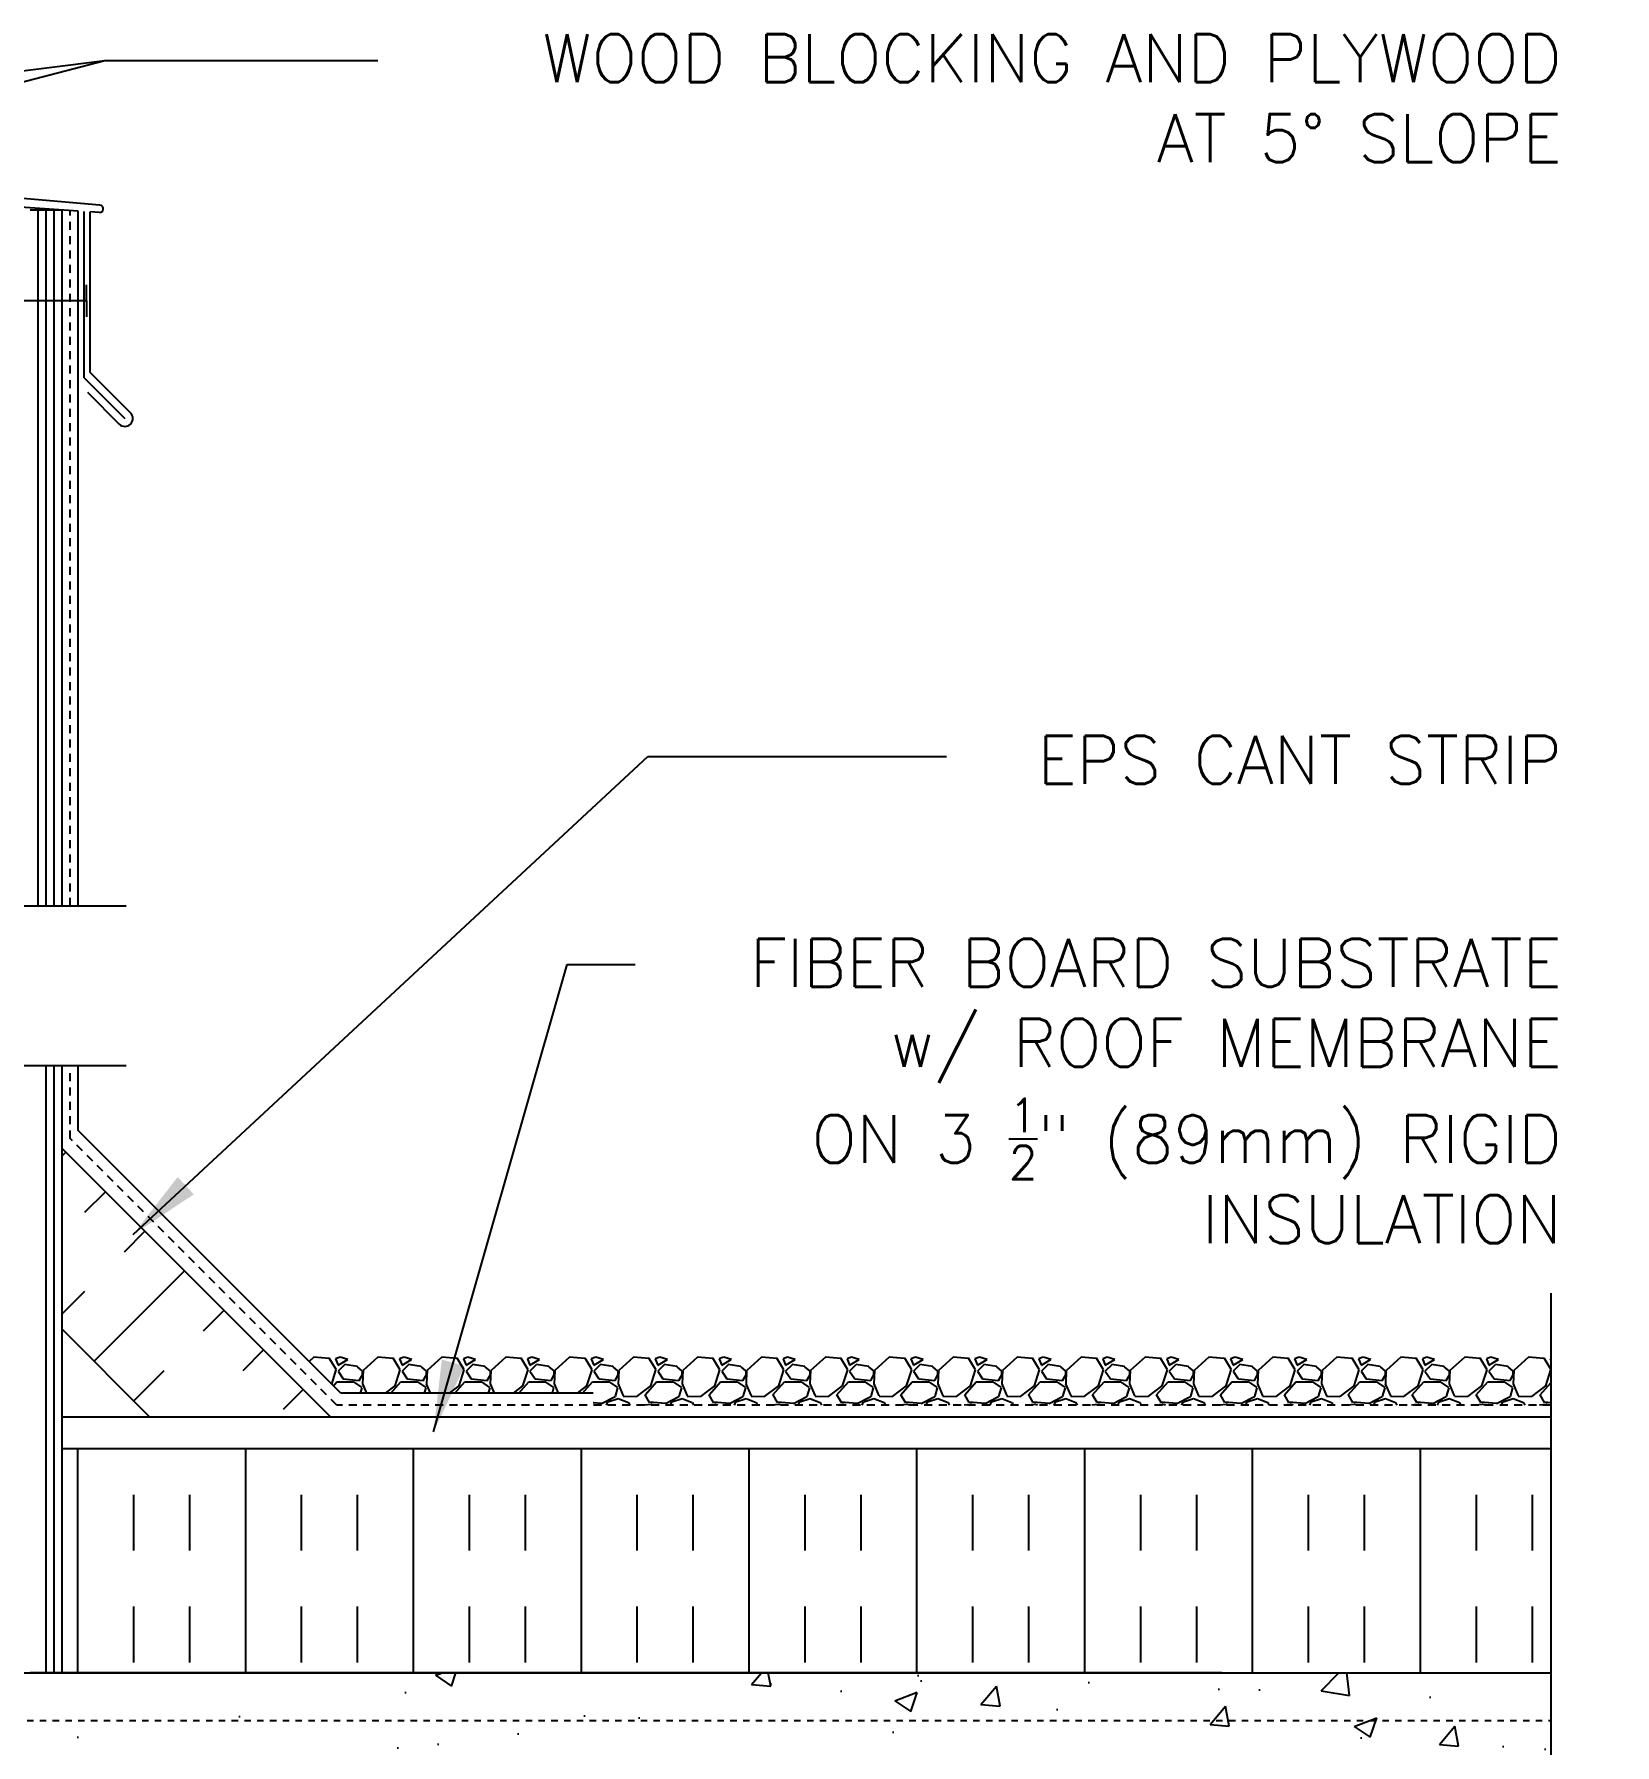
# Model space of a CAD drawing. Header units: inches. Extents: x 172.7 to 230.9, y 165.7 to 244.5.
# Drawn here: x 206.18 to 230.9, y 216.85 to 243.62 of the extents above; entities that cross this region are included whole.
import ezdxf

# ---------------------------------------------------------------- set-up
doc = ezdxf.new("R2010")
doc.units = ezdxf.units.IN
doc.header["$LTSCALE"] = 0.5
doc.header["$MEASUREMENT"] = 0
doc.linetypes.add('DASHED2', pattern=[0.375, 0.25, -0.125])
doc.linetypes.add('HIDDEN2', pattern=[0.1875, 0.125, -0.0625])
for name, color, linetype in [('HATCH', 12, 'Continuous'), ('Hidden2', 12, 'HIDDEN2'), ('line25', 2, 'Continuous'), ('LINE50', 5, 'Continuous'), ('LINE9', 9, 'Continuous'), ('TEXT', 4, 'Continuous')]:
    doc.layers.add(name, color=color, linetype=linetype)
doc.styles.add('DIM', font='romans.shx', dxfattribs={"width": 0.7})
doc.styles.add('ROMANS', font='romans.shx', dxfattribs={"height": 0.75})
doc.dimstyles.new('ext_12', dxfattribs={"dimscale": 12, "dimtxt": 0.075, "dimasz": 0.09375, "dimexe": 0.09375, "dimexo": 0.0625, "dimgap": 0.0625, "dimtad": 1, "dimdec": 1, "dimzin": 2, "dimdsep": 46, "dimlunit": 4, "dimtxsty": 'DIM', "dimcen": 0.09, "dimdle": 0.09375, "dimclrt": 4, "dimadec": 0, "dimazin": 0, "dimtfac": 1, "dimtdec": 1, "dimtmove": 2, "dimatfit": 3, "dimfxl": 1, "dimfrac": 2, "dimtolj": 1, "dimtzin": 0, "dimarcsym": 0})

msp = doc.modelspace()

# ---------------------------------------------------------------- hatches: boundary and pattern name
at = {"layer": 'HATCH'}
h = msp.add_hatch(dxfattribs=at)
h.set_pattern_fill('AR-CONC', color=256, scale=0.5)
h.set_pattern_definition([(50, (0, 0), (3.5863, -0.31376), [0.375, -4.125]), (355, (0, 0), (-0.693757, 3.76096), [0.3, -3.3]), (100.4514, (0.299, -0.026), (2.892544, 3.4472), [0.3187, -3.50571]), (46.1842, (0, 1), (5.336207, -0.827596), [0.5625, -6.1875]), (96.6356, (0.4447, 0.931), (4.67331, 4.87059), [0.47805, -5.25857]), (351.1842, (0, 1), (4.67331, 4.87059), [0.45, -4.95]), (21, (0.5, 0.75), (2.984535, -2.013094), [0.375, -4.125]), (326, (0.5, 0.75), (1.216577, 3.62575), [0.3, -3.3]), (71.4514, (0.7487, 0.5822), (4.201112, 1.612656), [0.3187, -3.50571]), (37.5, (0, 0), (0.0607993, 1.6644693), [0, -3.26, 0, -3.35, 0, -3.3125]), (7.5, (0, 0), (1.315348, 1.972059), [0, -1.91, 0, -3.185, 0, -1.2625]), (327.5, (-1.115, 0), (2.669112, -0.1127744), [0, -1.25, 0, -3.9, 0, -5.175]), (317.5, (-1.615, 0), (2.915931, 0.500525), [0, -1.625, 0, -2.59, 0, -3.675])])
edge = h.paths.add_edge_path()
edge.add_arc((203.147, 193.895), 0.5, 46.2109, 66.4218)
edge.add_line((203.347, 194.353), (203.257, 194.353))
edge.add_line((203.257, 194.353), (203.257, 194.395))
edge.add_arc((203.397, 194.602), 0.25, 180, 235.9442, ccw=False)
edge.add_line((203.147, 194.602), (203.147, 194.669))
edge.add_arc((203.209, 194.669), 0.0625, 90, 180, ccw=False)
edge.add_line((203.209, 194.732), (203.257, 194.732))
edge.add_line((203.257, 194.732), (203.257, 194.802))
edge.add_line((203.257, 194.802), (203.152, 194.802))
edge.add_arc((203.274, 195.144), 0.364, 214.9775, 250.3387, ccw=False)
edge.add_arc((202.351, 194.533), 0.743, 32.7919, 73.8107)
edge.add_spline(control_points=[(202.558, 195.247), (201.121, 195.567)], knot_values=[0, 0, 1, 1], degree=1, periodic=0)
edge.add_arc((200.564, 192.636), 2.984, 79.2546, 90.0995)
edge.add_line((200.559, 195.62), (199.493, 195.636))
edge.add_line((199.493, 195.636), (198.426, 195.62))
edge.add_arc((198.421, 192.636), 2.984, 89.9005, 100.7454)
edge.add_spline(control_points=[(197.865, 195.567), (196.427, 195.247)], knot_values=[0, 0, 1, 1], degree=1, periodic=0)
edge.add_arc((196.634, 194.533), 0.743, 106.1893, 147.2081)
edge.add_arc((195.711, 195.144), 0.364, 289.6613, 325.0225, ccw=False)
edge.add_line((195.834, 194.802), (195.729, 194.802))
edge.add_line((195.729, 194.802), (195.729, 194.732))
edge.add_line((195.729, 194.732), (195.776, 194.732))
edge.add_arc((195.776, 194.669), 0.0625, 0, 90, ccw=False)
edge.add_line((195.839, 194.669), (195.839, 194.602))
edge.add_arc((195.589, 194.602), 0.25, 304.0558, 360, ccw=False)
edge.add_line((195.729, 194.395), (195.729, 194.353))
edge.add_line((195.729, 194.353), (195.639, 194.353))
edge.add_arc((195.839, 193.895), 0.5, 113.5782, 133.7891)
edge.add_line((195.493, 194.255), (195.493, 191.423))
edge.add_line((195.493, 191.423), (197.889, 191.423))
edge.add_line((197.889, 191.423), (198.889, 192.423))
edge.add_line((198.889, 192.423), (198.889, 191.423))
edge.add_line((198.889, 191.423), (198.889, 190.423))
edge.add_line((198.889, 190.423), (199.889, 191.423))
edge.add_line((199.889, 191.423), (203.493, 191.423))
edge.add_line((203.493, 191.423), (203.493, 194.255))
h.paths.add_polyline_path([(203.493, 200.482), (203.493, 201.802), (202.863, 201.802), (202.863, 201.915), (202.983, 202.115), (202.983, 203.583, 0.268138), (202.822, 203.731), (196.164, 203.731, 0.268156), (196.003, 203.583), (196.003, 202.115), (196.123, 201.915), (196.123, 201.802), (195.493, 201.802), (195.493, 200.482), (195.493, 198.448, 0.088416), (195.639, 198.35), (195.729, 198.35), (195.729, 198.309, -0.249069), (195.839, 198.102), (195.839, 198.034, -0.414214), (195.776, 197.972), (195.729, 197.972), (195.729, 197.902), (195.834, 197.902, 0.085348), (196.163, 197.977, -0.669601), (196.296, 197.857, 2.087231), (196.73, 198.082, -1), (196.893, 198.49, -0.21345), (197.285, 198.101, -0.069923), (197.422, 197.457, 1.629604), (197.893, 197.758, -1.059167), (198.099, 198.14, -0.16372), (198.421, 197.786), (198.564, 197.4, 1.612474), (198.995, 197.759, -0.734872), (199.019, 198.27, -0.068475), (199.493, 198.332, -0.068475), (199.967, 198.27, -0.734872), (199.99, 197.759, 1.612474), (200.421, 197.4), (200.564, 197.786, -0.16372), (200.886, 198.14, -1.059167), (201.092, 197.758, 1.629604), (201.563, 197.457, -0.069923), (201.7, 198.101, -0.21345), (202.092, 198.49, -1), (202.256, 198.082, 2.087231), (202.69, 197.857, -0.669601), (202.822, 197.977, 0.085348), (203.152, 197.902), (203.257, 197.902), (203.257, 197.972), (203.209, 197.972, -0.414214), (203.147, 198.034), (203.147, 198.102, -0.249069), (203.257, 198.309), (203.257, 198.35), (203.347, 198.35, 0.088416), (203.493, 198.448)])
h.paths.add_polyline_path([(199.416, 206.916, 0.225652), (199.041, 207.291), (196.378, 207.291, 0.225652), (196.003, 206.916), (196.003, 206.075, 0.225652), (196.378, 205.7), (199.041, 205.7, 0.225652), (199.416, 206.075)])
h.paths.add_polyline_path([(199.416, 205.135, 0.225652), (199.041, 205.51), (196.378, 205.51, 0.225652), (196.003, 205.135), (196.003, 204.294, 0.225652), (196.378, 203.919), (199.041, 203.919, 0.225652), (199.416, 204.294)])
h.paths.add_polyline_path([(202.983, 205.135, 0.225652), (202.608, 205.51), (199.944, 205.51, 0.225652), (199.569, 205.135), (199.569, 204.294, 0.225652), (199.944, 203.919), (202.608, 203.919, 0.225652), (202.983, 204.294)])
h.paths.add_polyline_path([(202.983, 206.916, 0.225652), (202.608, 207.291), (199.944, 207.291, 0.225652), (199.569, 206.916), (199.569, 206.075, 0.225652), (199.944, 205.7), (202.608, 205.7, 0.225652), (202.983, 206.075)])
h.paths.add_polyline_path([(203.128, 211.057), (203.493, 211.057), (203.493, 211.232), (203.493, 214.732), (201.993, 214.732), (201.993, 210.94), (202.271, 210.94), (202.271, 210.713), (202.012, 210.713), (201.743, 210.713), (201.214, 210.713), (201.214, 210.94), (201.493, 210.94), (201.493, 214.732), (199.993, 214.732, 0.520567), (199.558, 214.732, 0.520567), (199.05, 214.732, 0.520567), (198.765, 214.732, 0.520567), (198.437, 214.732, 0.520567), (198.181, 214.732, 0.520567), (197.74, 214.732, 0.520567), (197.516, 214.732, 0.520567), (197.179, 214.732, 0.520567), (196.825, 214.732, 0.520567), (196.387, 214.732, 0.520567), (196.142, 214.732, 0.331246), (195.858, 214.827), (195.858, 213.637), (195.493, 213.637), (195.493, 212.887), (195.858, 212.887), (195.858, 211.687), (195.493, 211.687), (195.493, 211.057), (195.858, 211.057), (195.858, 210.153, -0.385423), (195.903, 210.103), (195.903, 210.073), (196.003, 210.073), (196.003, 208.472, -0.380397), (196.296, 208.177, 2.087231), (196.73, 208.402, -1), (196.893, 208.81, -0.21345), (197.285, 208.421, -0.069923), (197.422, 207.777, 1.629604), (197.893, 208.078, -1.059167), (198.099, 208.46, -0.16372), (198.421, 208.106), (198.564, 207.72, 1.612474), (198.995, 208.079, -0.734872), (199.019, 208.59, -0.068475), (199.493, 208.652, -0.068475), (199.967, 208.59, -0.734872), (199.99, 208.079, 1.612474), (200.421, 207.72), (200.564, 208.106, -0.16372), (200.886, 208.46, -1.059167), (201.092, 208.078, 1.629604), (201.563, 207.777, -0.069923), (201.7, 208.421, -0.21345), (202.092, 208.81, -1), (202.256, 208.402, 2.087231), (202.69, 208.177, -0.380392), (202.983, 208.472), (202.983, 210.073), (203.083, 210.073), (203.083, 210.103, -0.385423), (203.128, 210.153)])
h.paths.add_polyline_path([(199.993, 216.732), (200.243, 216.732), (229.903, 216.732), (229.903, 217.982), (204.18, 217.982, 0.540895), (203.749, 217.989, 0.520567), (203.241, 217.989, 0.520567), (202.956, 217.989, 0.520567), (202.627, 217.989, 0.520567), (202.372, 217.989, 0.520567), (201.93, 217.989, 0.520567), (201.707, 217.989, 0.520567), (201.37, 217.989, 0.520567), (201.016, 217.989, 0.520567), (200.578, 217.989, 0.520567), (200.333, 217.989, 0.520567), (199.922, 217.989, 0.520567), (199.437, 217.989, 0.520567), (198.942, 217.989, 0.520567), (198.603, 217.989, 0.520567), (198.323, 217.989, 0.520567), (197.866, 217.989, 0.520567), (197.586, 217.989, 0.520567), (196.996, 217.989, 0.520567), (196.763, 217.989, 0.520567), (196.495, 217.989, 0.520567), (195.958, 217.989, 0.520567), (195.678, 217.989, 0.493315), (195.493, 217.997), (195.493, 216.787), (195.858, 216.787), (195.858, 215.587), (195.493, 215.587), (195.493, 214.837), (195.858, 214.837), (195.858, 214.827, -0.331246), (196.142, 214.732, -0.520567), (196.387, 214.732, -0.520567), (196.825, 214.732, -0.520567), (197.179, 214.732, -0.520567), (197.516, 214.732, -0.520567), (197.74, 214.732, -0.520567), (198.181, 214.732, -0.520567), (198.437, 214.732, -0.520567), (198.765, 214.732, -0.520567), (199.05, 214.732, -0.520567), (199.558, 214.732, -0.520567), (199.993, 214.732)])
h.paths.add_polyline_path([(203.493, 220.517, 0.088416), (203.347, 220.614), (203.257, 220.614), (203.257, 220.656, -0.249069), (203.147, 220.863), (203.147, 220.93, -0.414214), (203.209, 220.993), (203.257, 220.993), (203.257, 221.063), (203.152, 221.063, 0.085348), (202.822, 220.987, -0.669601), (202.69, 221.108, 2.087231), (202.256, 220.883, -1), (202.092, 220.474, -0.21345), (201.7, 220.863, -0.069923), (201.563, 221.507, 1.629604), (201.092, 221.206, -1.059167), (200.886, 220.824, -0.16372), (200.564, 221.178), (200.421, 221.565, 1.612474), (199.99, 221.205, -0.734872), (199.967, 220.694, -0.068475), (199.493, 220.632, -0.068475), (199.019, 220.694, -0.734872), (198.995, 221.205, 1.612474), (198.564, 221.565), (198.421, 221.178, -0.16372), (198.099, 220.824, -1.059167), (197.893, 221.206, 1.629604), (197.422, 221.507, -0.069923), (197.285, 220.863, -0.21345), (196.893, 220.474, -1), (196.73, 220.883, 2.087231), (196.296, 221.108, -0.669601), (196.163, 220.987, 0.085348), (195.834, 221.063), (195.729, 221.063), (195.729, 220.993), (195.776, 220.993, -0.414214), (195.839, 220.93), (195.839, 220.863, -0.249069), (195.729, 220.656), (195.729, 220.614), (195.639, 220.614, 0.088416), (195.493, 220.517), (195.493, 218.482), (195.493, 217.997, -0.493315), (195.678, 217.989, -0.520567), (195.958, 217.989, -0.520567), (196.495, 217.989, -0.520567), (196.763, 217.989, -0.520567), (196.996, 217.989, -0.520567), (197.586, 217.989, -0.520567), (197.866, 217.989, -0.520567), (198.323, 217.989, -0.520567), (198.603, 217.989, -0.520567), (198.942, 217.989, -0.520567), (199.437, 217.989, -0.520567), (199.922, 217.989, -0.520567), (200.333, 217.989, -0.520567), (200.578, 217.989, -0.520567), (201.016, 217.989, -0.520567), (201.37, 217.989, -0.520567), (201.707, 217.989, -0.520567), (201.93, 217.989, -0.520567), (202.372, 217.989, -0.520567), (202.627, 217.989, -0.520567), (202.956, 217.989, -0.520567), (203.241, 217.989, -0.520567), (203.749, 217.989, -0.540895), (204.18, 217.982), (204.18, 218.482), (203.493, 218.482)])
edge = h.paths.add_edge_path()
edge.add_arc((203.147, 232.899), 0.5, 46.2109, 66.4218)
edge.add_line((203.347, 233.357), (203.257, 233.357))
edge.add_line((203.257, 233.357), (203.257, 233.399))
edge.add_arc((203.397, 233.606), 0.25, 180, 235.9442, ccw=False)
edge.add_line((203.147, 233.606), (203.147, 233.673))
edge.add_arc((203.209, 233.673), 0.0625, 90, 180, ccw=False)
edge.add_line((203.209, 233.736), (203.257, 233.736))
edge.add_line((203.257, 233.736), (203.257, 233.806))
edge.add_line((203.257, 233.806), (203.152, 233.806))
edge.add_arc((203.274, 234.148), 0.364, 214.9775, 250.3387, ccw=False)
edge.add_arc((202.351, 233.537), 0.743, 32.7919, 73.8107)
edge.add_spline(control_points=[(202.558, 234.251), (201.121, 234.572)], knot_values=[0, 0, 1, 1], degree=1, periodic=0)
edge.add_arc((200.564, 231.64), 2.984, 79.2546, 90.0995)
edge.add_line((200.559, 234.624), (199.493, 234.64))
edge.add_line((199.493, 234.64), (198.426, 234.624))
edge.add_arc((198.421, 231.64), 2.984, 89.9005, 100.7454)
edge.add_spline(control_points=[(197.865, 234.572), (196.427, 234.251)], knot_values=[0, 0, 1, 1], degree=1, periodic=0)
edge.add_arc((196.634, 233.537), 0.743, 106.1893, 147.2081)
edge.add_arc((195.711, 234.148), 0.364, 289.6613, 325.0225, ccw=False)
edge.add_line((195.834, 233.806), (195.729, 233.806))
edge.add_line((195.729, 233.806), (195.729, 233.736))
edge.add_line((195.729, 233.736), (195.776, 233.736))
edge.add_arc((195.776, 233.673), 0.0625, 0, 90, ccw=False)
edge.add_line((195.839, 233.673), (195.839, 233.606))
edge.add_arc((195.589, 233.606), 0.25, 304.0558, 360, ccw=False)
edge.add_line((195.729, 233.399), (195.729, 233.357))
edge.add_line((195.729, 233.357), (195.639, 233.357))
edge.add_arc((195.839, 232.899), 0.5, 113.5782, 133.7891)
edge.add_line((195.493, 233.26), (195.493, 229.982))
edge.add_line((195.493, 229.982), (196.506, 229.982))
edge.add_line((196.506, 229.982), (197.506, 228.982))
edge.add_line((197.506, 228.982), (197.506, 230.982))
edge.add_line((197.506, 230.982), (198.506, 229.982))
edge.add_line((198.506, 229.982), (203.493, 229.982))
edge.add_line((203.493, 229.982), (203.493, 233.26))
h.paths.add_polyline_path([(203.493, 238.08, 0.259173), (203.041, 237.86, 0.520567), (202.542, 237.86, 0.520567), (202.155, 237.86, 0.336749), (201.493, 237.966, 0.336749), (200.831, 237.86, 0.520567), (200.444, 237.86, 0.520567), (199.944, 237.86, 0.520567), (199.098, 237.86, 0.520567), (198.815, 237.86, 0.520567), (197.921, 237.86, 0.520567), (197.181, 237.86, 0.520567), (196.488, 237.86, 0.520567), (196.268, 237.86, 0.321585), (195.493, 237.886), (195.493, 237.452, 0.088416), (195.639, 237.355), (195.729, 237.355), (195.729, 237.313, -0.249069), (195.839, 237.106), (195.839, 237.038, -0.414214), (195.776, 236.976), (195.729, 236.976), (195.729, 236.906), (195.834, 236.906, 0.085348), (196.163, 236.981, -0.669601), (196.296, 236.861, 2.087231), (196.73, 237.086, -1), (196.893, 237.494, -0.21345), (197.285, 237.105, -0.069923), (197.422, 236.461, 1.702394), (197.872, 236.774, -0.940793), (198.075, 237.157, -0.173075), (198.421, 236.79), (198.564, 236.404, 1.612474), (198.995, 236.763, -0.734872), (199.019, 237.274, -0.068475), (199.493, 237.336, -0.068475), (199.967, 237.274, -0.734872), (199.99, 236.763, 1.612474), (200.421, 236.404), (200.564, 236.79, -0.173075), (200.91, 237.157, -0.940793), (201.114, 236.774, 1.702394), (201.563, 236.461, -0.069923), (201.7, 237.105, -0.21345), (202.092, 237.494, -1), (202.256, 237.086, 2.087231), (202.69, 236.861, -0.669601), (202.822, 236.981, 0.085348), (203.152, 236.906), (203.257, 236.906), (203.257, 236.976), (203.209, 236.976, -0.414214), (203.147, 237.038), (203.147, 237.106, -0.249069), (203.257, 237.313), (203.257, 237.355), (203.347, 237.355, 0.088416), (203.493, 237.452)])
h = msp.add_hatch(dxfattribs=at)
h.set_pattern_fill('INSUL', color=256, scale=7, angle=45, style=0)
h.set_pattern_definition([(45, (99.3145, 63.081), (-1.856155, 1.856155), []), (45, (98.6958, 63.6998), (-1.856155, 1.856155), [0.875, -0.875]), (45, (98.077, 64.3185), (-1.856155, 1.856155), [0.875, -0.875])])
h.paths.add_polyline_path([(207.866, 222.107), (210.694, 222.107), (206.618, 226.184), (206.618, 223.356)])
h = msp.add_hatch(dxfattribs=at)
h.set_pattern_fill('INSUL', color=256, scale=7, angle=90, style=0)
h.set_pattern_definition([(90, (227.8616, 219.89), (-2.625, 2e-16), []), (90, (226.9866, 219.89), (-2.625, 2e-16), [0.875, -0.875]), (90, (226.1116, 219.89), (-2.625, 2e-16), [0.875, -0.875])])
h.paths.add_polyline_path([(206.618, 221.482), (206.618, 217.982), (224.758, 217.982), (224.758, 221.482)])
h.paths.add_polyline_path([(229.903, 217.982), (229.903, 221.482), (224.767, 221.482), (224.767, 217.982)])

# ---------------------------------------------------------------- linework, layer by layer
for p, q in [((207.209, 240.942), (188.243, 242.601)), ((206.868, 240.848), (205.561, 240.94)), ((206.243, 229.982), (206.243, 240.866)), ((206.368, 229.982), (206.368, 240.866)), ((206.493, 229.982), (206.493, 240.866)), ((206.868, 229.982), (206.868, 240.848)), ((206.961, 238.243), (206.961, 240.841)), ((207.199, 240.829), (207.055, 240.837)), ((207.055, 238.326), (207.055, 240.837)), ((206.961, 238.243), (207.598, 237.607)), ((207.055, 238.326), (207.686, 237.695)), ((207.011, 238.017), (207.51, 237.518)), ((206.368, 217.982), (206.368, 227.482)), ((206.493, 217.982), (206.493, 227.482)), ((206.868, 226.464), (206.868, 227.482)), ((210.975, 222.357), (206.868, 226.464)), ((210.555, 222.921), (210.48, 222.852)), ((210.795, 222.9), (210.555, 222.92)), ((210.906, 222.721), (210.796, 222.901)), ((210.833, 222.498), (210.905, 222.721)), ((210.964, 222.921), (210.894, 222.891)), ((210.894, 222.891), (210.934, 222.791)), ((210.934, 222.791), (211.084, 222.881)), ((211.034, 222.801), (210.934, 222.701)), ((210.934, 222.701), (211.014, 222.581)), ((211.085, 222.881), (210.965, 222.921)), ((211.235, 222.772), (211.035, 222.802)), ((211.316, 222.699), (211.236, 222.769)), ((211.324, 222.711), (211.314, 222.501)), ((211.315, 222.641), (211.315, 222.701)), ((211.555, 222.921), (211.325, 222.711)), ((211.795, 222.9), (211.555, 222.92)), ((211.906, 222.721), (211.796, 222.901)), ((211.825, 222.471), (211.905, 222.721)), ((211.964, 222.921), (211.894, 222.891)), ((211.894, 222.891), (211.934, 222.791)), ((211.934, 222.791), (212.084, 222.881)), ((212.034, 222.801), (211.934, 222.701)), ((211.934, 222.701), (212.014, 222.581)), ((212.085, 222.881), (211.965, 222.921)), ((212.235, 222.772), (212.035, 222.802)), ((212.316, 222.699), (212.236, 222.769)), ((212.324, 222.711), (212.314, 222.501)), ((212.315, 222.641), (212.315, 222.701)), ((212.555, 222.921), (212.325, 222.711)), ((212.795, 222.9), (212.555, 222.92)), ((212.906, 222.721), (212.796, 222.901)), ((212.825, 222.471), (212.905, 222.721)), ((212.964, 222.921), (212.894, 222.891)), ((212.894, 222.891), (212.934, 222.791)), ((212.934, 222.791), (213.084, 222.881)), ((213.034, 222.801), (212.934, 222.701)), ((212.934, 222.701), (213.014, 222.581)), ((213.085, 222.881), (212.965, 222.921)), ((213.235, 222.772), (213.035, 222.802)), ((213.316, 222.699), (213.236, 222.769)), ((213.324, 222.711), (213.314, 222.501)), ((213.315, 222.641), (213.315, 222.701)), ((213.555, 222.921), (213.325, 222.711)), ((213.795, 222.9), (213.555, 222.92)), ((213.906, 222.721), (213.796, 222.901)), ((213.825, 222.471), (213.905, 222.721)), ((213.964, 222.921), (213.894, 222.891)), ((213.894, 222.891), (213.934, 222.791)), ((213.934, 222.791), (214.084, 222.881)), ((214.034, 222.801), (213.934, 222.701)), ((213.934, 222.701), (214.014, 222.581)), ((214.085, 222.881), (213.965, 222.921)), ((214.235, 222.772), (214.035, 222.802)), ((214.316, 222.699), (214.236, 222.769)), ((214.324, 222.711), (214.314, 222.501)), ((214.315, 222.641), (214.315, 222.701)), ((214.555, 222.921), (214.325, 222.711)), ((214.795, 222.9), (214.555, 222.92)), ((214.906, 222.721), (214.796, 222.901)), ((214.825, 222.471), (214.905, 222.721)), ((214.964, 222.921), (214.894, 222.891)), ((214.894, 222.891), (214.934, 222.791)), ((214.934, 222.791), (215.084, 222.881)), ((215.034, 222.801), (214.934, 222.701)), ((214.934, 222.701), (215.014, 222.581)), ((215.085, 222.881), (214.965, 222.921)), ((215.235, 222.772), (215.035, 222.802)), ((215.316, 222.699), (215.236, 222.769)), ((215.324, 222.711), (215.314, 222.501)), ((215.315, 222.641), (215.315, 222.701)), ((215.555, 222.921), (215.325, 222.711)), ((215.795, 222.9), (215.555, 222.92)), ((215.906, 222.721), (215.796, 222.901)), ((215.825, 222.471), (215.905, 222.721)), ((215.964, 222.921), (215.894, 222.891)), ((215.894, 222.891), (215.934, 222.791)), ((215.934, 222.791), (216.084, 222.881)), ((216.034, 222.801), (215.934, 222.701)), ((215.934, 222.701), (216.014, 222.581)), ((216.085, 222.881), (215.965, 222.921)), ((216.235, 222.772), (216.035, 222.802)), ((216.316, 222.699), (216.236, 222.769)), ((216.324, 222.711), (216.314, 222.501)), ((216.315, 222.641), (216.315, 222.701)), ((216.555, 222.921), (216.325, 222.711)), ((216.795, 222.9), (216.555, 222.92)), ((216.906, 222.721), (216.796, 222.901)), ((216.825, 222.471), (216.905, 222.721)), ((216.964, 222.921), (216.894, 222.891)), ((216.894, 222.891), (216.934, 222.791)), ((216.934, 222.791), (217.084, 222.881)), ((217.034, 222.801), (216.934, 222.701)), ((216.934, 222.701), (217.014, 222.581)), ((217.085, 222.881), (216.965, 222.921)), ((217.235, 222.772), (217.035, 222.802)), ((217.316, 222.699), (217.236, 222.769)), ((217.324, 222.711), (217.314, 222.501)), ((217.315, 222.641), (217.315, 222.701)), ((217.555, 222.921), (217.325, 222.711)), ((217.795, 222.9), (217.555, 222.92)), ((217.906, 222.721), (217.796, 222.901)), ((217.825, 222.471), (217.905, 222.721)), ((217.964, 222.921), (217.894, 222.891)), ((217.894, 222.891), (217.934, 222.791)), ((217.934, 222.791), (218.084, 222.881)), ((218.034, 222.801), (217.934, 222.701)), ((217.934, 222.701), (218.014, 222.581)), ((218.085, 222.881), (217.965, 222.921)), ((218.235, 222.772), (218.035, 222.802)), ((218.316, 222.699), (218.236, 222.769)), ((218.324, 222.711), (218.314, 222.501)), ((218.315, 222.641), (218.315, 222.701)), ((218.555, 222.921), (218.325, 222.711)), ((218.795, 222.9), (218.555, 222.92)), ((218.906, 222.721), (218.796, 222.901)), ((218.825, 222.471), (218.905, 222.721)), ((218.964, 222.921), (218.894, 222.891)), ((218.894, 222.891), (218.934, 222.791)), ((218.934, 222.791), (219.084, 222.881)), ((219.034, 222.801), (218.934, 222.701)), ((218.934, 222.701), (219.014, 222.581)), ((219.085, 222.881), (218.965, 222.921)), ((219.235, 222.772), (219.035, 222.802)), ((219.316, 222.699), (219.236, 222.769)), ((219.324, 222.711), (219.314, 222.501)), ((219.315, 222.641), (219.315, 222.701)), ((219.555, 222.921), (219.325, 222.711)), ((219.795, 222.9), (219.555, 222.92)), ((219.906, 222.721), (219.796, 222.901)), ((219.825, 222.471), (219.905, 222.721)), ((219.964, 222.921), (219.894, 222.891)), ((219.894, 222.891), (219.934, 222.791)), ((219.934, 222.791), (220.084, 222.881)), ((220.034, 222.801), (219.934, 222.701)), ((219.934, 222.701), (220.014, 222.581)), ((220.085, 222.881), (219.965, 222.921)), ((220.235, 222.772), (220.035, 222.802)), ((220.316, 222.699), (220.236, 222.769)), ((220.324, 222.711), (220.314, 222.501)), ((220.315, 222.641), (220.315, 222.701)), ((220.555, 222.921), (220.325, 222.711)), ((220.795, 222.9), (220.555, 222.92)), ((220.906, 222.721), (220.796, 222.901)), ((220.825, 222.471), (220.905, 222.721)), ((220.964, 222.921), (220.894, 222.891)), ((220.894, 222.891), (220.934, 222.791)), ((220.934, 222.791), (221.084, 222.881)), ((221.034, 222.801), (220.934, 222.701)), ((220.934, 222.701), (221.014, 222.581)), ((221.085, 222.881), (220.965, 222.921)), ((221.235, 222.772), (221.035, 222.802)), ((221.316, 222.699), (221.236, 222.769)), ((221.324, 222.711), (221.314, 222.501)), ((221.315, 222.641), (221.315, 222.701)), ((221.555, 222.921), (221.325, 222.711)), ((221.795, 222.9), (221.555, 222.92)), ((221.906, 222.721), (221.796, 222.901)), ((221.825, 222.471), (221.905, 222.721)), ((221.964, 222.921), (221.894, 222.891)), ((221.894, 222.891), (221.934, 222.791)), ((221.934, 222.791), (222.084, 222.881)), ((222.034, 222.801), (221.934, 222.701)), ((221.934, 222.701), (222.014, 222.581)), ((222.085, 222.881), (221.965, 222.921)), ((222.235, 222.772), (222.035, 222.802)), ((222.316, 222.699), (222.236, 222.769)), ((222.324, 222.711), (222.314, 222.501)), ((222.315, 222.641), (222.315, 222.701)), ((222.555, 222.921), (222.325, 222.711)), ((222.795, 222.9), (222.555, 222.92)), ((222.906, 222.721), (222.796, 222.901)), ((222.825, 222.471), (222.905, 222.721)), ((222.964, 222.921), (222.894, 222.891)), ((222.894, 222.891), (222.934, 222.791)), ((222.934, 222.791), (223.084, 222.881)), ((223.034, 222.801), (222.934, 222.701)), ((222.934, 222.701), (223.014, 222.581)), ((223.085, 222.881), (222.965, 222.921)), ((223.235, 222.772), (223.035, 222.802)), ((223.316, 222.699), (223.236, 222.769)), ((223.324, 222.711), (223.314, 222.501)), ((223.315, 222.641), (223.315, 222.701)), ((223.555, 222.921), (223.325, 222.711)), ((223.795, 222.9), (223.555, 222.92)), ((223.906, 222.721), (223.796, 222.901)), ((223.825, 222.471), (223.905, 222.721)), ((223.964, 222.921), (223.894, 222.891)), ((223.894, 222.891), (223.934, 222.791)), ((223.934, 222.791), (224.084, 222.881)), ((224.034, 222.801), (223.934, 222.701)), ((223.934, 222.701), (224.014, 222.581)), ((224.085, 222.881), (223.965, 222.921)), ((224.235, 222.772), (224.035, 222.802)), ((224.316, 222.699), (224.236, 222.769)), ((224.324, 222.711), (224.314, 222.501)), ((224.315, 222.641), (224.315, 222.701)), ((224.555, 222.921), (224.325, 222.711)), ((224.795, 222.9), (224.555, 222.92)), ((224.906, 222.721), (224.796, 222.901)), ((224.825, 222.471), (224.905, 222.721)), ((224.964, 222.921), (224.894, 222.891)), ((224.894, 222.891), (224.934, 222.791)), ((224.934, 222.791), (225.084, 222.881)), ((225.034, 222.801), (224.934, 222.701)), ((224.934, 222.701), (225.014, 222.581)), ((225.085, 222.881), (224.965, 222.921)), ((225.235, 222.772), (225.035, 222.802)), ((225.316, 222.699), (225.236, 222.769)), ((225.324, 222.711), (225.314, 222.501)), ((225.315, 222.641), (225.315, 222.701)), ((225.555, 222.921), (225.325, 222.711)), ((225.795, 222.9), (225.555, 222.92)), ((225.906, 222.721), (225.796, 222.901)), ((225.825, 222.471), (225.905, 222.721)), ((225.964, 222.921), (225.894, 222.891)), ((225.894, 222.891), (225.934, 222.791)), ((225.934, 222.791), (226.084, 222.881)), ((226.034, 222.801), (225.934, 222.701)), ((225.934, 222.701), (226.014, 222.581)), ((226.085, 222.881), (225.965, 222.921)), ((226.235, 222.772), (226.035, 222.802)), ((226.316, 222.699), (226.236, 222.769)), ((226.324, 222.711), (226.314, 222.501)), ((226.315, 222.641), (226.315, 222.701)), ((226.555, 222.921), (226.325, 222.711)), ((226.795, 222.9), (226.555, 222.92)), ((226.906, 222.721), (226.796, 222.901)), ((226.825, 222.471), (226.905, 222.721)), ((226.964, 222.921), (226.894, 222.891)), ((226.894, 222.891), (226.934, 222.791)), ((226.934, 222.791), (227.084, 222.881)), ((227.034, 222.801), (226.934, 222.701)), ((226.934, 222.701), (227.014, 222.581)), ((227.085, 222.881), (226.965, 222.921)), ((227.235, 222.772), (227.035, 222.802)), ((227.316, 222.699), (227.236, 222.769)), ((227.324, 222.711), (227.314, 222.501)), ((227.315, 222.641), (227.315, 222.701)), ((227.555, 222.921), (227.325, 222.711)), ((227.795, 222.9), (227.555, 222.92)), ((227.906, 222.721), (227.796, 222.901)), ((227.825, 222.471), (227.905, 222.721)), ((227.964, 222.921), (227.894, 222.891)), ((227.894, 222.891), (227.934, 222.791)), ((227.934, 222.791), (228.084, 222.881)), ((228.034, 222.801), (227.934, 222.701)), ((227.934, 222.701), (228.014, 222.581)), ((228.085, 222.881), (227.965, 222.921)), ((228.235, 222.772), (228.035, 222.802)), ((228.316, 222.699), (228.236, 222.769)), ((228.324, 222.711), (228.314, 222.501)), ((228.315, 222.641), (228.315, 222.701)), ((228.555, 222.921), (228.325, 222.711)), ((228.795, 222.9), (228.555, 222.92)), ((228.906, 222.721), (228.796, 222.901)), ((228.825, 222.471), (228.905, 222.721)), ((228.964, 222.921), (228.894, 222.891)), ((228.894, 222.891), (228.934, 222.791)), ((228.934, 222.791), (229.084, 222.881)), ((229.034, 222.801), (228.934, 222.701)), ((228.934, 222.701), (229.014, 222.581)), ((229.085, 222.881), (228.965, 222.921)), ((229.235, 222.772), (229.035, 222.802)), ((229.316, 222.699), (229.236, 222.769)), ((229.324, 222.711), (229.314, 222.501)), ((229.315, 222.641), (229.315, 222.701)), ((229.555, 222.921), (229.325, 222.711)), ((229.795, 222.9), (229.555, 222.92)), ((229.906, 222.721), (229.796, 222.901)), ((229.825, 222.471), (229.905, 222.721)), ((229.903, 222.894), (229.894, 222.891)), ((229.894, 222.891), (229.903, 222.869)), ((210.861, 222.471), (210.915, 222.531)), ((210.915, 222.531), (211.175, 222.531)), ((211.015, 222.581), (211.265, 222.551)), ((211.174, 222.533), (211.304, 222.443)), ((211.265, 222.551), (211.315, 222.641)), ((211.305, 222.441), (211.281, 222.357)), ((211.313, 222.503), (211.375, 222.357)), ((211.676, 222.357), (211.825, 222.472)), ((211.758, 222.357), (211.915, 222.531)), ((211.915, 222.531), (212.175, 222.531)), ((212.015, 222.581), (212.265, 222.551)), ((212.174, 222.533), (212.304, 222.443)), ((212.265, 222.551), (212.315, 222.641)), ((212.305, 222.441), (212.281, 222.357)), ((212.313, 222.503), (212.375, 222.357)), ((212.676, 222.357), (212.825, 222.472)), ((212.758, 222.357), (212.915, 222.531)), ((212.915, 222.531), (213.175, 222.531)), ((213.015, 222.581), (213.265, 222.551)), ((213.174, 222.533), (213.304, 222.443)), ((213.265, 222.551), (213.315, 222.641)), ((213.305, 222.441), (213.281, 222.357)), ((213.313, 222.503), (213.375, 222.357)), ((213.676, 222.357), (213.825, 222.472)), ((213.758, 222.357), (213.915, 222.531)), ((213.915, 222.531), (214.175, 222.531)), ((214.015, 222.581), (214.265, 222.551)), ((214.174, 222.533), (214.304, 222.443)), ((214.265, 222.551), (214.315, 222.641)), ((214.305, 222.441), (214.281, 222.357)), ((214.313, 222.503), (214.375, 222.357)), ((214.676, 222.357), (214.825, 222.472)), ((214.758, 222.357), (214.915, 222.531)), ((214.915, 222.531), (215.175, 222.531)), ((215.015, 222.581), (215.265, 222.551)), ((215.174, 222.533), (215.304, 222.443)), ((215.265, 222.551), (215.315, 222.641)), ((215.305, 222.441), (215.265, 222.301)), ((215.313, 222.503), (215.393, 222.313)), ((215.605, 222.302), (215.825, 222.472)), ((215.735, 222.331), (215.915, 222.531)), ((215.915, 222.531), (216.175, 222.531)), ((216.015, 222.581), (216.265, 222.551)), ((216.174, 222.533), (216.304, 222.443)), ((216.265, 222.551), (216.315, 222.641)), ((216.305, 222.441), (216.265, 222.301)), ((216.313, 222.503), (216.393, 222.313)), ((216.605, 222.302), (216.825, 222.472)), ((216.735, 222.331), (216.915, 222.531)), ((216.915, 222.531), (217.175, 222.531)), ((217.015, 222.581), (217.265, 222.551)), ((217.174, 222.533), (217.304, 222.443)), ((217.265, 222.551), (217.315, 222.641)), ((217.305, 222.441), (217.265, 222.301)), ((217.313, 222.503), (217.393, 222.313)), ((217.605, 222.302), (217.825, 222.472)), ((217.735, 222.331), (217.915, 222.531)), ((217.915, 222.531), (218.175, 222.531)), ((218.015, 222.581), (218.265, 222.551)), ((218.174, 222.533), (218.304, 222.443)), ((218.265, 222.551), (218.315, 222.641)), ((218.305, 222.441), (218.265, 222.301)), ((218.313, 222.503), (218.393, 222.313)), ((218.605, 222.302), (218.825, 222.472)), ((218.735, 222.331), (218.915, 222.531)), ((218.915, 222.531), (219.175, 222.531)), ((219.015, 222.581), (219.265, 222.551)), ((219.174, 222.533), (219.304, 222.443)), ((219.265, 222.551), (219.315, 222.641)), ((219.305, 222.441), (219.265, 222.301)), ((219.313, 222.503), (219.393, 222.313)), ((219.605, 222.302), (219.825, 222.472)), ((219.735, 222.331), (219.915, 222.531)), ((219.915, 222.531), (220.175, 222.531)), ((220.015, 222.581), (220.265, 222.551)), ((220.174, 222.533), (220.304, 222.443)), ((220.265, 222.551), (220.315, 222.641)), ((220.305, 222.441), (220.265, 222.301)), ((220.313, 222.503), (220.393, 222.313)), ((220.605, 222.302), (220.825, 222.472)), ((220.735, 222.331), (220.915, 222.531)), ((220.915, 222.531), (221.175, 222.531)), ((221.015, 222.581), (221.265, 222.551)), ((221.174, 222.533), (221.304, 222.443)), ((221.265, 222.551), (221.315, 222.641)), ((221.305, 222.441), (221.265, 222.301)), ((221.313, 222.503), (221.393, 222.313)), ((221.605, 222.302), (221.825, 222.472)), ((221.735, 222.331), (221.915, 222.531)), ((221.915, 222.531), (222.175, 222.531)), ((222.015, 222.581), (222.265, 222.551)), ((222.174, 222.533), (222.304, 222.443)), ((222.265, 222.551), (222.315, 222.641)), ((222.305, 222.441), (222.265, 222.301)), ((222.313, 222.503), (222.393, 222.313)), ((222.605, 222.302), (222.825, 222.472)), ((222.735, 222.331), (222.915, 222.531)), ((222.915, 222.531), (223.175, 222.531)), ((223.015, 222.581), (223.265, 222.551)), ((223.174, 222.533), (223.304, 222.443)), ((223.265, 222.551), (223.315, 222.641)), ((223.305, 222.441), (223.265, 222.301)), ((223.313, 222.503), (223.393, 222.313)), ((223.605, 222.302), (223.825, 222.472)), ((223.735, 222.331), (223.915, 222.531)), ((223.915, 222.531), (224.175, 222.531)), ((224.015, 222.581), (224.265, 222.551)), ((224.174, 222.533), (224.304, 222.443)), ((224.265, 222.551), (224.315, 222.641)), ((224.305, 222.441), (224.265, 222.301)), ((224.313, 222.503), (224.393, 222.313)), ((224.605, 222.302), (224.825, 222.472)), ((224.735, 222.331), (224.915, 222.531)), ((224.915, 222.531), (225.175, 222.531)), ((225.015, 222.581), (225.265, 222.551)), ((225.174, 222.533), (225.304, 222.443)), ((225.265, 222.551), (225.315, 222.641)), ((225.305, 222.441), (225.265, 222.301)), ((225.313, 222.503), (225.393, 222.313)), ((225.605, 222.302), (225.825, 222.472)), ((225.735, 222.331), (225.915, 222.531)), ((225.915, 222.531), (226.175, 222.531)), ((226.015, 222.581), (226.265, 222.551)), ((226.174, 222.533), (226.304, 222.443)), ((226.265, 222.551), (226.315, 222.641)), ((226.305, 222.441), (226.265, 222.301)), ((226.313, 222.503), (226.393, 222.313)), ((226.605, 222.302), (226.825, 222.472)), ((226.735, 222.331), (226.915, 222.531)), ((226.915, 222.531), (227.175, 222.531)), ((227.015, 222.581), (227.265, 222.551)), ((227.174, 222.533), (227.304, 222.443)), ((227.265, 222.551), (227.315, 222.641)), ((227.305, 222.441), (227.265, 222.301)), ((227.313, 222.503), (227.393, 222.313)), ((227.605, 222.302), (227.825, 222.472)), ((227.735, 222.331), (227.915, 222.531)), ((227.915, 222.531), (228.175, 222.531)), ((228.015, 222.581), (228.265, 222.551)), ((228.174, 222.533), (228.304, 222.443)), ((228.265, 222.551), (228.315, 222.641)), ((228.305, 222.441), (228.265, 222.301)), ((228.313, 222.503), (228.393, 222.313)), ((228.605, 222.302), (228.825, 222.472)), ((228.735, 222.331), (228.915, 222.531)), ((228.915, 222.531), (229.175, 222.531)), ((229.015, 222.581), (229.265, 222.551)), ((229.174, 222.533), (229.304, 222.443)), ((229.265, 222.551), (229.315, 222.641)), ((229.305, 222.441), (229.265, 222.301)), ((229.313, 222.503), (229.393, 222.313)), ((229.605, 222.302), (229.825, 222.472)), ((229.735, 222.331), (229.903, 222.518)), ((214.923, 222.357), (210.975, 222.357)), ((214.923, 222.232), (214.923, 222.232)), ((215.054, 222.193), (214.923, 222.203)), ((215.265, 222.3), (215.055, 222.19)), ((215.132, 222.169), (215.154, 222.221)), ((215.155, 222.221), (215.315, 222.271)), ((215.314, 222.271), (215.474, 222.211)), ((215.394, 222.311), (215.604, 222.301)), ((215.475, 222.211), (215.494, 222.169)), ((215.825, 222.18), (215.724, 222.169)), ((215.806, 222.211), (215.736, 222.331)), ((216.054, 222.193), (215.804, 222.213)), ((215.873, 222.169), (215.824, 222.181)), ((216.265, 222.3), (216.055, 222.19)), ((216.132, 222.169), (216.154, 222.221)), ((216.155, 222.221), (216.315, 222.271)), ((216.314, 222.271), (216.474, 222.211)), ((216.394, 222.311), (216.604, 222.301)), ((216.475, 222.211), (216.494, 222.169)), ((216.825, 222.18), (216.724, 222.169)), ((216.806, 222.211), (216.736, 222.331)), ((217.054, 222.193), (216.804, 222.213)), ((216.873, 222.169), (216.824, 222.181)), ((217.265, 222.3), (217.055, 222.19)), ((217.132, 222.169), (217.154, 222.221)), ((217.155, 222.221), (217.315, 222.271)), ((217.314, 222.271), (217.474, 222.211)), ((217.394, 222.311), (217.604, 222.301)), ((217.475, 222.211), (217.494, 222.169)), ((217.825, 222.18), (217.724, 222.169)), ((217.806, 222.211), (217.736, 222.331)), ((218.054, 222.193), (217.804, 222.213)), ((217.873, 222.169), (217.824, 222.181)), ((218.265, 222.3), (218.055, 222.19)), ((218.132, 222.169), (218.154, 222.221)), ((218.155, 222.221), (218.315, 222.271)), ((218.314, 222.271), (218.474, 222.211)), ((218.394, 222.311), (218.604, 222.301)), ((218.475, 222.211), (218.494, 222.169)), ((218.825, 222.18), (218.724, 222.169)), ((218.806, 222.211), (218.736, 222.331)), ((219.054, 222.193), (218.804, 222.213)), ((218.873, 222.169), (218.824, 222.181)), ((219.265, 222.3), (219.055, 222.19)), ((219.132, 222.169), (219.154, 222.221)), ((219.155, 222.221), (219.315, 222.271)), ((219.314, 222.271), (219.474, 222.211)), ((219.394, 222.311), (219.604, 222.301)), ((219.475, 222.211), (219.494, 222.169)), ((219.825, 222.18), (219.724, 222.169)), ((219.806, 222.211), (219.736, 222.331)), ((220.054, 222.193), (219.804, 222.213)), ((219.873, 222.169), (219.824, 222.181)), ((220.265, 222.3), (220.055, 222.19)), ((220.132, 222.169), (220.154, 222.221)), ((220.155, 222.221), (220.315, 222.271)), ((220.314, 222.271), (220.474, 222.211)), ((220.394, 222.311), (220.604, 222.301)), ((220.475, 222.211), (220.494, 222.169)), ((220.825, 222.18), (220.724, 222.169)), ((220.806, 222.211), (220.736, 222.331)), ((221.054, 222.193), (220.804, 222.213)), ((220.873, 222.169), (220.824, 222.181)), ((221.265, 222.3), (221.055, 222.19)), ((221.132, 222.169), (221.154, 222.221)), ((221.155, 222.221), (221.315, 222.271)), ((221.314, 222.271), (221.474, 222.211)), ((221.394, 222.311), (221.604, 222.301)), ((221.475, 222.211), (221.494, 222.169)), ((221.825, 222.18), (221.724, 222.169)), ((221.806, 222.211), (221.736, 222.331)), ((222.054, 222.193), (221.804, 222.213)), ((221.873, 222.169), (221.824, 222.181)), ((222.265, 222.3), (222.055, 222.19)), ((222.132, 222.169), (222.154, 222.221)), ((222.155, 222.221), (222.315, 222.271)), ((222.314, 222.271), (222.474, 222.211)), ((222.394, 222.311), (222.604, 222.301)), ((222.475, 222.211), (222.494, 222.169)), ((222.825, 222.18), (222.724, 222.169)), ((222.806, 222.211), (222.736, 222.331)), ((223.054, 222.193), (222.804, 222.213)), ((222.873, 222.169), (222.824, 222.181)), ((223.265, 222.3), (223.055, 222.19)), ((223.132, 222.169), (223.154, 222.221)), ((223.155, 222.221), (223.315, 222.271)), ((223.314, 222.271), (223.474, 222.211)), ((223.394, 222.311), (223.604, 222.301)), ((223.475, 222.211), (223.494, 222.169)), ((223.825, 222.18), (223.724, 222.169)), ((223.806, 222.211), (223.736, 222.331)), ((224.054, 222.193), (223.804, 222.213)), ((223.873, 222.169), (223.824, 222.181)), ((224.265, 222.3), (224.055, 222.19)), ((224.132, 222.169), (224.154, 222.221)), ((224.155, 222.221), (224.315, 222.271)), ((224.314, 222.271), (224.474, 222.211)), ((224.394, 222.311), (224.604, 222.301)), ((224.475, 222.211), (224.494, 222.169)), ((224.825, 222.18), (224.724, 222.169)), ((224.806, 222.211), (224.736, 222.331)), ((225.054, 222.193), (224.804, 222.213)), ((224.873, 222.169), (224.824, 222.181)), ((225.265, 222.3), (225.055, 222.19)), ((225.132, 222.169), (225.154, 222.221)), ((225.155, 222.221), (225.315, 222.271)), ((225.314, 222.271), (225.474, 222.211)), ((225.394, 222.311), (225.604, 222.301)), ((225.475, 222.211), (225.494, 222.169)), ((225.825, 222.18), (225.724, 222.169)), ((225.806, 222.211), (225.736, 222.331)), ((226.054, 222.193), (225.804, 222.213)), ((225.873, 222.169), (225.824, 222.181)), ((226.265, 222.3), (226.055, 222.19)), ((226.132, 222.169), (226.154, 222.221)), ((226.155, 222.221), (226.315, 222.271)), ((226.314, 222.271), (226.474, 222.211)), ((226.394, 222.311), (226.604, 222.301)), ((226.475, 222.211), (226.494, 222.169)), ((226.825, 222.18), (226.724, 222.169)), ((226.806, 222.211), (226.736, 222.331)), ((227.054, 222.193), (226.804, 222.213)), ((226.873, 222.169), (226.824, 222.181)), ((227.265, 222.3), (227.055, 222.19)), ((227.132, 222.169), (227.154, 222.221)), ((227.155, 222.221), (227.315, 222.271)), ((227.314, 222.271), (227.474, 222.211)), ((227.394, 222.311), (227.604, 222.301)), ((227.475, 222.211), (227.494, 222.169)), ((227.825, 222.18), (227.724, 222.169)), ((227.806, 222.211), (227.736, 222.331)), ((228.054, 222.193), (227.804, 222.213)), ((227.873, 222.169), (227.824, 222.181)), ((228.265, 222.3), (228.055, 222.19)), ((228.132, 222.169), (228.154, 222.221)), ((228.155, 222.221), (228.315, 222.271)), ((228.314, 222.271), (228.474, 222.211)), ((228.394, 222.311), (228.604, 222.301)), ((228.475, 222.211), (228.494, 222.169)), ((228.825, 222.18), (228.724, 222.169)), ((228.806, 222.211), (228.736, 222.331)), ((229.054, 222.193), (228.804, 222.213)), ((228.873, 222.169), (228.824, 222.181)), ((229.265, 222.3), (229.055, 222.19)), ((229.132, 222.169), (229.154, 222.221)), ((229.155, 222.221), (229.315, 222.271)), ((229.314, 222.271), (229.474, 222.211)), ((229.394, 222.311), (229.604, 222.301)), ((229.475, 222.211), (229.494, 222.169)), ((229.825, 222.18), (229.724, 222.169)), ((229.806, 222.211), (229.736, 222.331)), ((229.903, 222.205), (229.804, 222.213)), ((229.873, 222.169), (229.824, 222.181))]:
    msp.add_line(p, q, dxfattribs=at)
for centre, radius, start, end in [((207.204, 240.885), 0.0567, 265, 85), ((207.598, 237.607), 0.125, 225, 45)]:
    msp.add_arc(centre, radius, start, end, dxfattribs=at)
at = {"layer": 'Hidden2', "linetype": 'HIDDEN2'}
msp.add_line((200.068, 217.232), (229.903, 217.232), dxfattribs=at)
at = {"layer": 'line25'}
for p, q in [((206.618, 240.866), (206.118, 240.866)), ((206.618, 229.982), (206.618, 240.866)), ((206.618, 217.982), (206.618, 227.482)), ((210.819, 221.982), (206.618, 226.184)), ((207.991, 221.982), (206.618, 223.356)), ((204.18, 217.982), (229.903, 217.982)), ((224.758, 217.982), (206.118, 217.982))]:
    msp.add_line(p, q, dxfattribs=at)
msp.add_lwpolyline([(229.903, 221.482), (206.618, 221.482)], dxfattribs=at)
at = {"layer": 'LINE50', "color": 9, "linetype": 'DASHED2'}
for p, q in [((206.743, 229.982), (206.743, 240.857)), ((206.743, 226.339), (206.743, 227.482)), ((210.913, 222.169), (206.743, 226.339)), ((229.903, 222.169), (210.913, 222.169))]:
    msp.add_line(p, q, dxfattribs=at)
at = {"layer": 'LINE9'}
for p, q in [((206.996, 239.444), (206.996, 239.694)), ((206.996, 239.444), (205.15, 239.444)), ((206.996, 239.444), (206.996, 239.194)), ((198.506, 229.982), (207.618, 229.982)), ((198.506, 227.482), (207.618, 227.482))]:
    msp.add_line(p, q, dxfattribs=at)
for points in [[(229.903, 223.921), (229.903, 212.827), (228.903, 211.827), (230.903, 211.827), (229.903, 210.827), (229.903, 199.732)], [(229.903, 221.982), (206.618, 221.982)]]:
    msp.add_lwpolyline(points, dxfattribs=at)

# ---------------------------------------------------------------- texts
at = {"layer": 'TEXT', "char_height": 0.75, "attachment_point": 3, "style": 'ROMANS'}
for s, insert, width in [('\\A1;WOOD BLOCKING AND PLYWOOD \\PAT 5%%D SLOPE', (230.071, 243.617), 19.25453), ('\\A1;EPS CANT STRIP', (230.071, 232.639), 9.59335), ('\\A1;FIBER BOARD SUBSTRATE\\Pw/ ROOF MEMBRANE \\PON 3 {\\H0.7x;\\S1/2;}" (89mm) RIGID \\PINSULATION', (230.071, 229.463), 26.1134)]:
    msp.add_mtext(s, dxfattribs=dict(at, insert=insert, width=width))

# ---------------------------------------------------------------- leaders
at = {"layer": 'TEXT'}
for points in [[(195.368, 240.114), (207.287, 243.206)], [(195.731, 241.77), (207.287, 243.206), (211.557, 243.206)], [(207.726, 224.836), (215.776, 232.315), (220.448, 232.315)], [(212.425, 221.749), (214.516, 229.064), (215.581, 229.064)]]:
    msp.add_leader(points, dimstyle='ext_12', override={"dimgap": 0.0625, "dimtad": 0}, dxfattribs=at)

doc.saveas('drawing.dxf')
